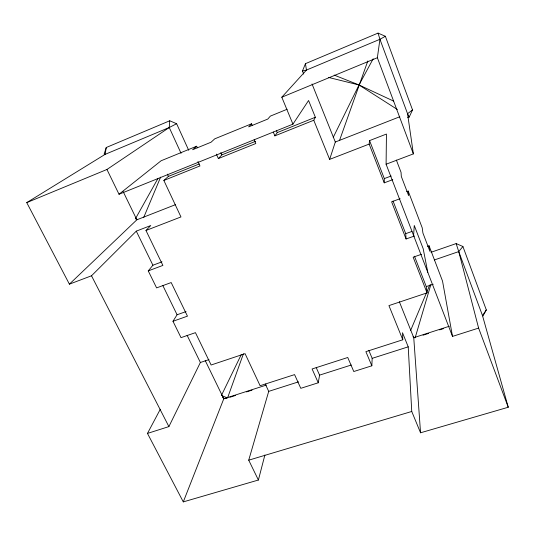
<?xml version="1.0" encoding="UTF-8"?>
<svg xmlns="http://www.w3.org/2000/svg" width="535" height="535" viewBox="0 0 535 535"><rect width="100%" height="100%" fill="white"/><g stroke="black" fill="none" stroke-linecap="round" stroke-linejoin="round"><path stroke-width="0.8" d="M431.023 252.286L456.148 243.585L458.742 251.59L478.611 328.095L452.51 336.395L386.096 164.218L386.444 134.051L369.565 140.605L369.157 144.089L384.237 182.836L392.777 179.653M384.237 182.836L384.317 178.59L369.565 140.605M186.066 311.577L177.085 314.761L172.979 321.274L181.017 337.645L195.449 332.65L211.118 365.004L245.077 353.662L260.104 385.708L294.571 374.614L300.784 388.316L318.251 382.786L312.092 368.976L347.75 357.494L353.775 371.524L371.845 365.8L372.166 358.35L368.776 350.291M413.595 235.507L414.264 225.462L423.165 248.648L427.799 272.335M181.057 153.291L169.247 127.511L169.749 120.776L176.624 123.725L188.715 150.308M386.096 164.218L413.374 153.886L377.369 57.726L379.937 39.289L378.044 33.103L305.445 63.665L302.476 70.994L303.719 74.077M169.749 120.776L106.258 147.506L105.087 154.374L26.75 202.618L69.396 284.159L91.505 275.786L136.285 231.147L150.763 225.529L145.968 230.485L162.887 265.42L148.249 270.884L156.601 287.89L171.187 282.554L187.464 316.158L172.979 321.274M318.251 382.786L319.576 375.135L316.225 367.585M160.313 409.228L147.473 433.417L183.291 501.897L258.398 480.022L264.885 455.024M258.398 480.022L248.721 460.174L268.71 391.373L265.266 383.99M399.311 301.66L413.756 337.692L415.167 337.725L430.882 284.513M106.258 147.506L104.124 154.1L105.087 154.374L169.247 127.511L176.624 123.725M369.157 144.089L329.64 159.383L335.311 142.022L312.045 83.982M339.625 140.163L367.819 60.97M227.529 398.02L243.432 353.762M183.291 501.897L223.784 398.762L205.219 360.536M143.648 217.618L160.634 177.125M410.653 330.369L429.752 285.048M407.65 117.673L409.201 117.065L412.525 109.916L385.361 36.273L378.044 33.103M241.245 354.625L221.416 395.445L226.766 397.699M147.473 433.417L168.893 426.602L200.378 362.489L208.978 359.6M333.225 137.415L359.012 84.971L373.169 58.803M273.278 132.045L274.89 135.863L313.771 120.248L315.356 117.259L308.575 100.493L292.939 124.147L119.024 194.252L106.946 169.475L169.247 127.511M462.909 246.488L486.315 309.925L482.991 315.931L482.496 315.59L458.742 251.59L462.909 246.488L456.148 243.585M135.495 218.648L157.858 178.643M486.315 309.925L482.496 315.59L508.25 407.242L420.55 432.788L411.743 411.475L408.218 346.84L402.501 332.71L402.788 339.778L365.88 351.656L371.845 365.8M274.89 135.863L277.27 132.586L315.356 117.259M148.249 270.884L152.916 265.226L161.991 261.829M292.939 124.147L281.805 97.216L306.461 70.058L379.937 39.289L385.361 36.273M216.361 154.107L218.354 158.567L221.858 154.882L255.516 141.34M252.219 125.27L251.584 123.786L248.655 126.869L267.801 119.058L270.349 116.115L287.168 109.24M69.396 284.159L136.86 219.798L175.46 204.671M145.968 230.485L180.964 216.936L163.857 180.455L168.405 176.396L199.207 163.998M197.335 147.747L196.646 146.236L192.613 149.74L211.064 142.21L214.742 138.839L251.584 123.786M119.024 194.252L161.109 160.761L196.646 146.236M412.525 109.916L407.556 113.708L413.374 153.886M26.75 202.618L106.946 169.475M281.805 97.216L377.369 57.726M163.857 180.455L199.963 165.957L197.957 161.53M218.354 158.567L255.81 143.527L254.185 139.742M335.311 142.022L399.792 116.75M384.317 178.59L391.159 176.028M406.68 191.63L408.192 191.075L422.209 227.81L422.924 233.033L429.926 251.376L429.07 245.812L427.512 246.354M400.12 198.699L391.613 201.809L406.078 238.978L414.498 236.009M406.078 238.978L405.711 233.661L411.997 231.434M421.547 254.279L413.16 257.188L427.044 292.872L388.932 305.605L402.788 339.778M434.4 259.95L458.742 251.59M427.044 292.872L426.261 286.573L433.236 284.232M222.366 396.769L223.784 398.762L266.41 385.06M449.313 326.256L413.756 337.692L420.55 432.788M229.896 397.258L235.433 395.485M246.495 391.928L252.032 390.149M423.051 335.191L428.575 333.419M439.616 329.874L443.562 328.604M268.71 391.373L298.51 381.856M319.576 375.135L351.268 365.017M372.166 358.35L408.218 346.84M248.721 460.174L411.743 411.475M302.476 70.994L306.461 70.058L305.445 63.665M223.784 398.762L226.78 398.174M328.323 77.381L359.012 84.971L393.68 101.128M334.168 75.087L359.012 84.971L397.351 109.488M136.218 218.955L137.676 219.577M413.013 336.809L415.167 337.725M135.95 219.029L136.86 219.798L123.137 191.55M91.505 275.786L168.893 426.602M409.201 117.065L407.556 113.708L379.937 39.289M136.285 231.147L152.916 265.226M162.894 285.677L177.085 314.761M187.096 335.278L200.378 362.489M167.361 174.163L168.405 176.396M220.841 152.595L221.858 154.882M276.327 130.339L277.27 132.586M313.771 120.248L329.64 159.383M393.051 201.073L405.711 233.661M414.464 256.205L426.261 286.573M396.368 160.079L401.043 172.323L401.317 176.463L408.62 195.583L408.192 191.075M429.07 245.812L442.532 281.102L452.51 336.395M478.611 328.095L508.25 407.242"/></g></svg>
